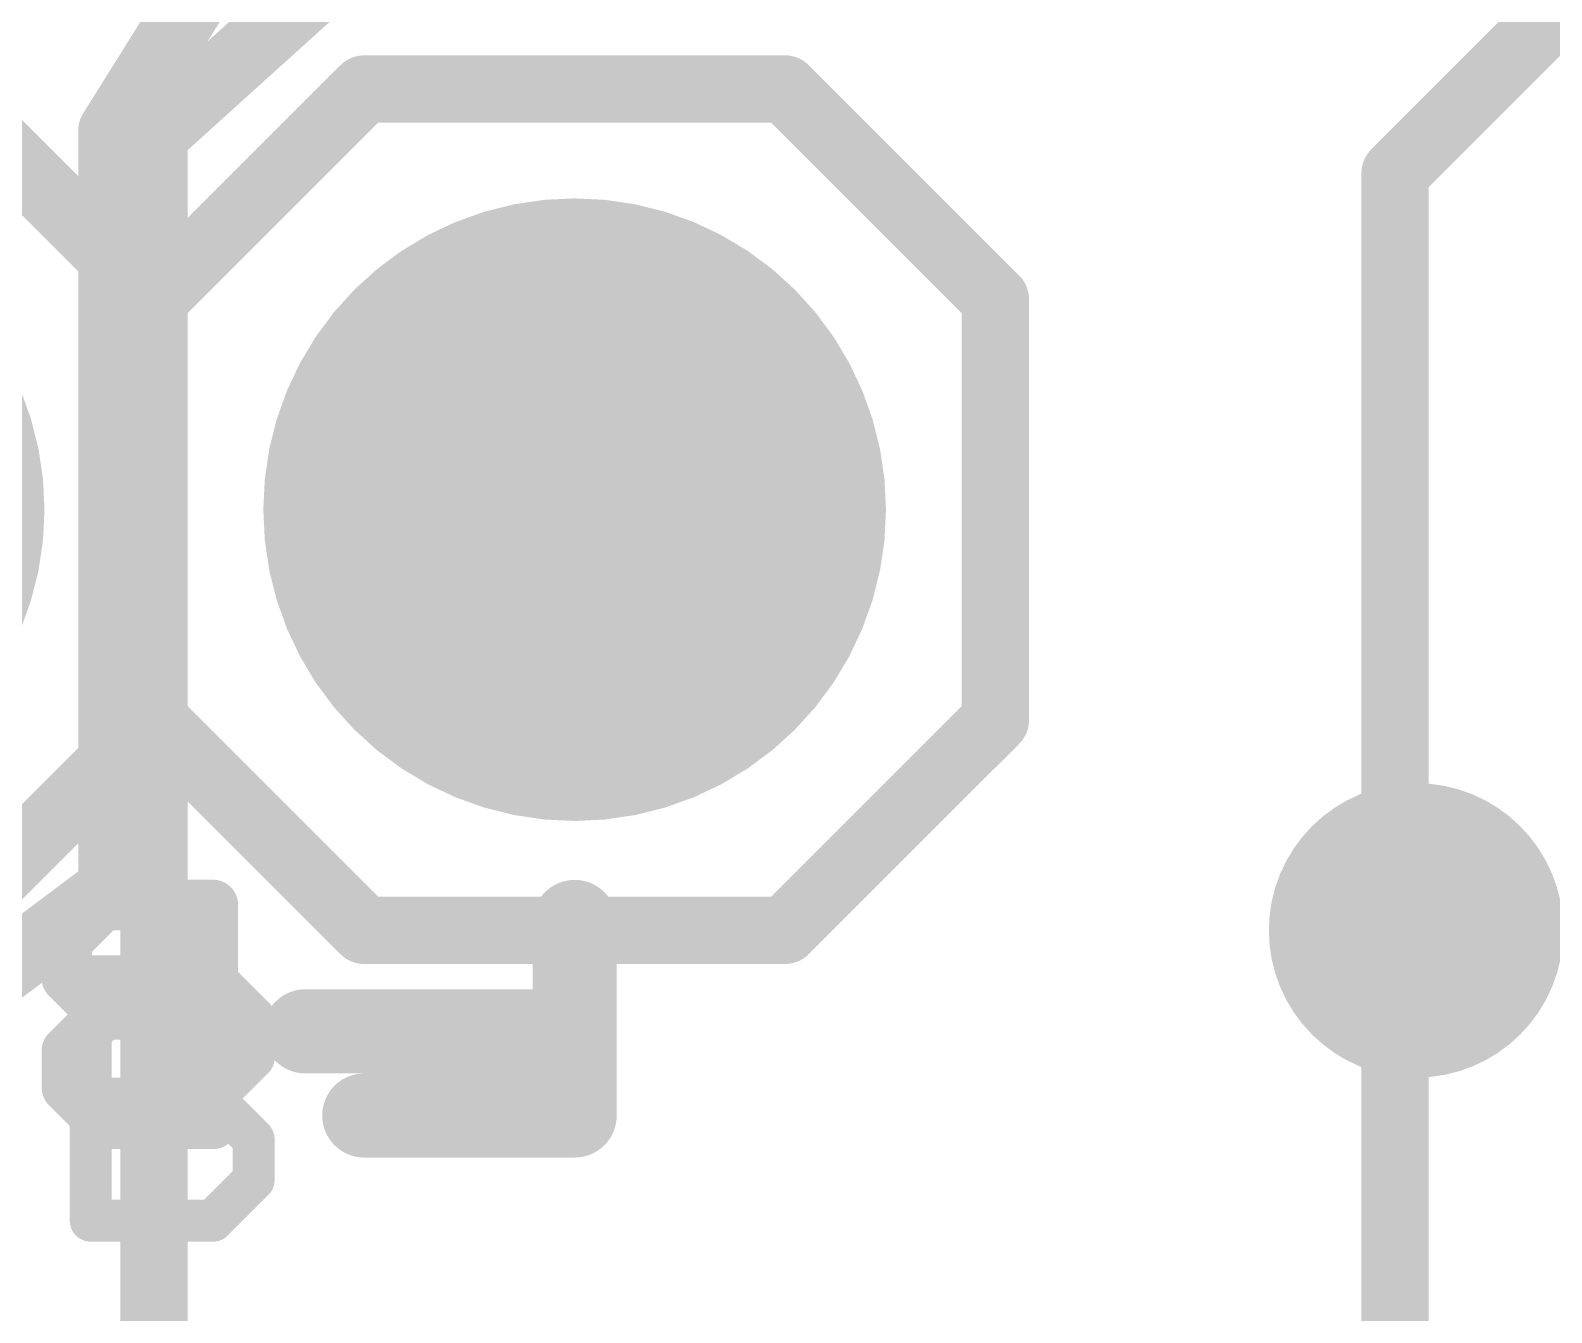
# Model space of a CAD drawing. Extents: x -11.8 to 66.2, y -19.6 to 35.5.
# Drawn here: x 18.677 to 23.269, y 22.976 to 26.847 of the extents above; entities that cross this region are included whole.
import ezdxf

# ---------------------------------------------------------------- set-up
doc = ezdxf.new("R2010")
doc.units = 0
for name, color, linetype in [('1', 12, 'CONTINUOUS'), ('16', 132, 'CONTINUOUS'), ('17', 110, 'CONTINUOUS'), ('18', 110, 'CONTINUOUS'), ('21', 41, 'CONTINUOUS'), ('22', 40, 'CONTINUOUS'), ('51', 53, 'CONTINUOUS')]:
    doc.layers.add(name, color=color, linetype=linetype)

# ---------------------------------------------------------------- blocks, each defined once
blk = doc.blocks.new('RECT')
blk.add_solid([(-0.5, -0.5), (0.5, -0.5), (-0.5, 0.5), (0.5, 0.5)])
blk = doc.blocks.new('ROUNDP')
at = {"const_width": 0.5}
blk.add_lwpolyline([(0, -0.25, 1), (0, 0.25, 1), (0, -0.25)], format="xyb", dxfattribs=at)
blk = doc.blocks.new('ROUNDV')
at = {"const_width": 0.5}
blk.add_lwpolyline([(0, -0.25, 1), (0, 0.25, 1), (0, -0.25)], format="xyb", dxfattribs=at)

msp = doc.modelspace()

# ---------------------------------------------------------------- linework, layer by layer
at = {"layer": '1', "const_width": 0.2032}
for points in [[(19.812, 27.9654), (18.923, 26.543)], [(18.923, 26.543), (18.923, 24.257)], [(18.923, 24.257), (17.399, 23.114)]]:
    msp.add_lwpolyline(points, dxfattribs=at)
at = {"layer": '1', "const_width": 0.1016}
for points in [[(18.9738, 26.543, 1), (18.8722, 26.543)], [(18.8799, 26.5699, 1), (18.9661, 26.5161)], [(18.9535, 24.2164, 1), (18.8925, 24.2976)], [(18.8722, 24.257, 1), (18.9738, 24.257)]]:
    msp.add_lwpolyline(points, format="xyb", dxfattribs=at)
at = {"layer": '16', "const_width": 0.2032}
for points in [[(19.8374, 27.2415), (19.05, 26.5303)], [(22.7965, 26.416), (23.4315, 27.051)], [(19.05, 26.5303), (19.05, 17.8435)], [(22.7965, 18.669), (22.7965, 26.416)]]:
    msp.add_lwpolyline(points, dxfattribs=at)
at = {"layer": '16', "const_width": 0.1016}
for points in [[(19.1008, 26.5303, 1), (18.9992, 26.5303)], [(19.0159, 26.568, 1), (19.0841, 26.4926)], [(22.8473, 26.416, 1), (22.7457, 26.416)], [(22.7606, 26.4519, 1), (22.8324, 26.3801)]]:
    msp.add_lwpolyline(points, format="xyb", dxfattribs=at)
at = {"layer": '21'}
for points, const_width in [([(18.415, 26.67), (19.05, 26.035)], 0.2032), ([(19.685, 26.67), (19.05, 26.035)], 0.2032), ([(19.685, 26.67), (20.955, 26.67)], 0.2032), ([(20.955, 26.67), (21.59, 26.035)], 0.2032), ([(21.59, 26.035), (21.59, 24.765)], 0.2032), ([(19.05, 24.765), (18.415, 24.13)], 0.2032), ([(19.05, 24.765), (19.685, 24.13)], 0.2032), ([(21.59, 24.765), (20.955, 24.13)], 0.2032), ([(20.955, 24.13), (19.685, 24.13)], 0.2032), ([(18.8595, 23.2537), (18.8595, 23.9909)], 0.127), ([(18.8595, 23.9909), (19.2281, 23.9909)], 0.127), ([(19.2281, 23.9909), (19.351, 23.8681)], 0.127), ([(19.351, 23.8681), (19.351, 23.7452)], 0.127), ([(20.32, 23.5712), (20.32, 23.8252)], 0.254), ([(19.351, 23.7452), (19.2281, 23.6223)], 0.127), ([(19.685, 23.5712), (20.32, 23.5712)], 0.254), ([(18.8595, 23.6223), (19.2281, 23.6223)], 0.127), ([(19.2281, 23.6223), (19.351, 23.4994)], 0.127), ([(19.351, 23.4994), (19.351, 23.3766)], 0.127), ([(19.351, 23.3766), (19.2281, 23.2537)], 0.127), ([(19.2281, 23.2537), (18.8595, 23.2537)], 0.127)]:
    msp.add_lwpolyline(points, dxfattribs=dict(at, const_width=const_width))
for points, const_width in [([(19.685, 26.7208, 1), (19.685, 26.6192)], 0.1016), ([(19.7209, 26.6341, 1), (19.6491, 26.7059)], 0.1016), ([(20.9909, 26.7059, 1), (20.9191, 26.6341)], 0.1016), ([(20.955, 26.6192, 1), (20.955, 26.7208)], 0.1016), ([(21.6408, 26.035, 1), (21.5392, 26.035)], 0.1016), ([(19.0141, 26.0709, 1), (19.0859, 25.9991)], 0.1016), ([(19.0141, 25.9991, 1), (19.0859, 26.0709)], 0.1016), ([(21.5541, 25.9991, 1), (21.6259, 26.0709)], 0.1016), ([(19.0859, 24.8009, 1), (19.0141, 24.7291)], 0.1016), ([(19.0859, 24.7291, 1), (19.0141, 24.8009)], 0.1016), ([(21.6259, 24.7291, 1), (21.5541, 24.8009)], 0.1016), ([(21.5392, 24.765, 1), (21.6408, 24.765)], 0.1016), ([(19.685, 24.1808, 1), (19.685, 24.0792)], 0.1016), ([(19.6491, 24.0941, 1), (19.7209, 24.1659)], 0.1016), ([(20.9191, 24.1659, 1), (20.9909, 24.0941)], 0.1016), ([(20.955, 24.0792, 1), (20.955, 24.1808)], 0.1016), ([(18.8595, 24.0227, 1), (18.8595, 23.9592)], 0.0635), ([(18.8912, 23.9909, 1), (18.8278, 23.9909)], 0.0635), ([(19.2506, 24.0134, 1), (19.2057, 23.9685)], 0.0635), ([(19.2281, 23.9592, 1), (19.2281, 24.0227)], 0.0635), ([(19.3827, 23.8681, 1), (19.3192, 23.8681)], 0.0635), ([(20.3835, 23.8252, 1), (20.2565, 23.8252)], 0.127), ([(19.3285, 23.8456, 1), (19.3734, 23.8905)], 0.0635), ([(19.3734, 23.7227, 1), (19.3285, 23.7676)], 0.0635), ([(19.3192, 23.7452, 1), (19.3827, 23.7452)], 0.0635), ([(19.685, 23.6347, 1), (19.685, 23.5077)], 0.127), ([(20.32, 23.5077, 1), (20.32, 23.6347)], 0.127), ([(18.8595, 23.6541, 1), (18.8595, 23.5906)], 0.0635), ([(19.2506, 23.6448, 1), (19.2057, 23.5999)], 0.0635), ([(19.2057, 23.6448, 1), (19.2506, 23.5999)], 0.0635), ([(19.2281, 23.5906, 1), (19.2281, 23.6541)], 0.0635), ([(20.2565, 23.5712, 1), (20.3835, 23.5712)], 0.127), ([(19.3827, 23.4994, 1), (19.3192, 23.4994)], 0.0635), ([(19.3285, 23.477, 1), (19.3734, 23.5219)], 0.0635), ([(19.3734, 23.3541, 1), (19.3285, 23.399)], 0.0635), ([(19.3192, 23.3766, 1), (19.3827, 23.3766)], 0.0635), ([(18.8595, 23.2855, 1), (18.8595, 23.222)], 0.0635), ([(18.8278, 23.2537, 1), (18.8912, 23.2537)], 0.0635), ([(19.2057, 23.2762, 1), (19.2506, 23.2312)], 0.0635), ([(19.2281, 23.222, 1), (19.2281, 23.2855)], 0.0635)]:
    msp.add_lwpolyline(points, format="xyb", dxfattribs=dict(at, const_width=const_width))
at = {"layer": '22'}
for points, const_width in [([(18.8973, 24.2068), (18.7872, 24.0966)], 0.1524), ([(19.2278, 24.2068), (18.8973, 24.2068)], 0.1524), ([(19.2278, 23.5458), (19.2278, 24.2068)], 0.1524), ([(20.32, 23.8252), (20.32, 24.1554)], 0.254), ([(18.7872, 24.0966), (18.7872, 23.9864)], 0.1524), ([(18.7872, 23.9864), (18.8973, 23.8763)], 0.1524), ([(18.8973, 23.8763), (18.7872, 23.7661)], 0.1524), ([(19.2278, 23.8763), (18.8973, 23.8763)], 0.1524), ([(19.5072, 23.8252), (20.32, 23.8252)], 0.254), ([(18.7872, 23.7661), (18.7872, 23.656)], 0.1524), ([(18.7872, 23.656), (18.8973, 23.5458)], 0.1524), ([(18.8973, 23.5458), (19.2278, 23.5458)], 0.1524)]:
    msp.add_lwpolyline(points, dxfattribs=dict(at, const_width=const_width))
for points, const_width in [([(18.8973, 24.2449, 1), (18.8973, 24.1687)], 0.0762), ([(18.9243, 24.1798, 1), (18.8704, 24.2337)], 0.0762), ([(19.2659, 24.2068, 1), (19.1897, 24.2068)], 0.0762), ([(19.2278, 24.1687, 1), (19.2278, 24.2449)], 0.0762), ([(20.3835, 24.1554, 1), (20.2565, 24.1554)], 0.127), ([(18.8253, 24.0966, 1), (18.7491, 24.0966)], 0.0762), ([(18.7602, 24.1235, 1), (18.8141, 24.0697)], 0.0762), ([(18.8141, 24.0134, 1), (18.7602, 23.9595)], 0.0762), ([(18.7491, 23.9864, 1), (18.8253, 23.9864)], 0.0762), ([(18.8973, 23.9144, 1), (18.8973, 23.8382)], 0.0762), ([(18.9243, 23.8493, 1), (18.8704, 23.9032)], 0.0762), ([(18.8704, 23.8493, 1), (18.9243, 23.9032)], 0.0762), ([(19.2278, 23.8382, 1), (19.2278, 23.9144)], 0.0762), ([(19.5072, 23.8887, 1), (19.5072, 23.7617)], 0.127), ([(20.32, 23.7617, 1), (20.32, 23.8887)], 0.127), ([(20.2565, 23.8252, 1), (20.3835, 23.8252)], 0.127), ([(18.7602, 23.7931, 1), (18.8141, 23.7392)], 0.0762), ([(18.8253, 23.7661, 1), (18.7491, 23.7661)], 0.0762), ([(18.8141, 23.6829, 1), (18.7602, 23.629)], 0.0762), ([(18.7491, 23.656, 1), (18.8253, 23.656)], 0.0762), ([(18.8973, 23.5839, 1), (18.8973, 23.5077)], 0.0762), ([(18.8704, 23.5189, 1), (18.9243, 23.5727)], 0.0762), ([(19.2278, 23.5077, 1), (19.2278, 23.5839)], 0.0762), ([(19.1897, 23.5458, 1), (19.2659, 23.5458)], 0.0762)]:
    msp.add_lwpolyline(points, format="xyb", dxfattribs=dict(at, const_width=const_width))

# ---------------------------------------------------------------- block references
at = {"layer": '17', "xscale": 1.8796, "yscale": 1.8796, "rotation": 90}
for p in [(17.78, 25.4), (17.78, 25.4), (20.32, 25.4), (20.32, 25.4)]:
    msp.add_blockref('ROUNDP', p, dxfattribs=at)
at = {"layer": '18', "xscale": 0.889, "yscale": 0.889}
msp.add_blockref('ROUNDV', (22.86, 24.13), dxfattribs=at)
msp.add_blockref('ROUNDV', (22.86, 24.13), dxfattribs=at)
at = {"layer": '51', "xscale": 0.508, "yscale": 0.508}
msp.add_blockref('RECT', (20.32, 25.4), dxfattribs=at)

doc.saveas('drawing.dxf')
